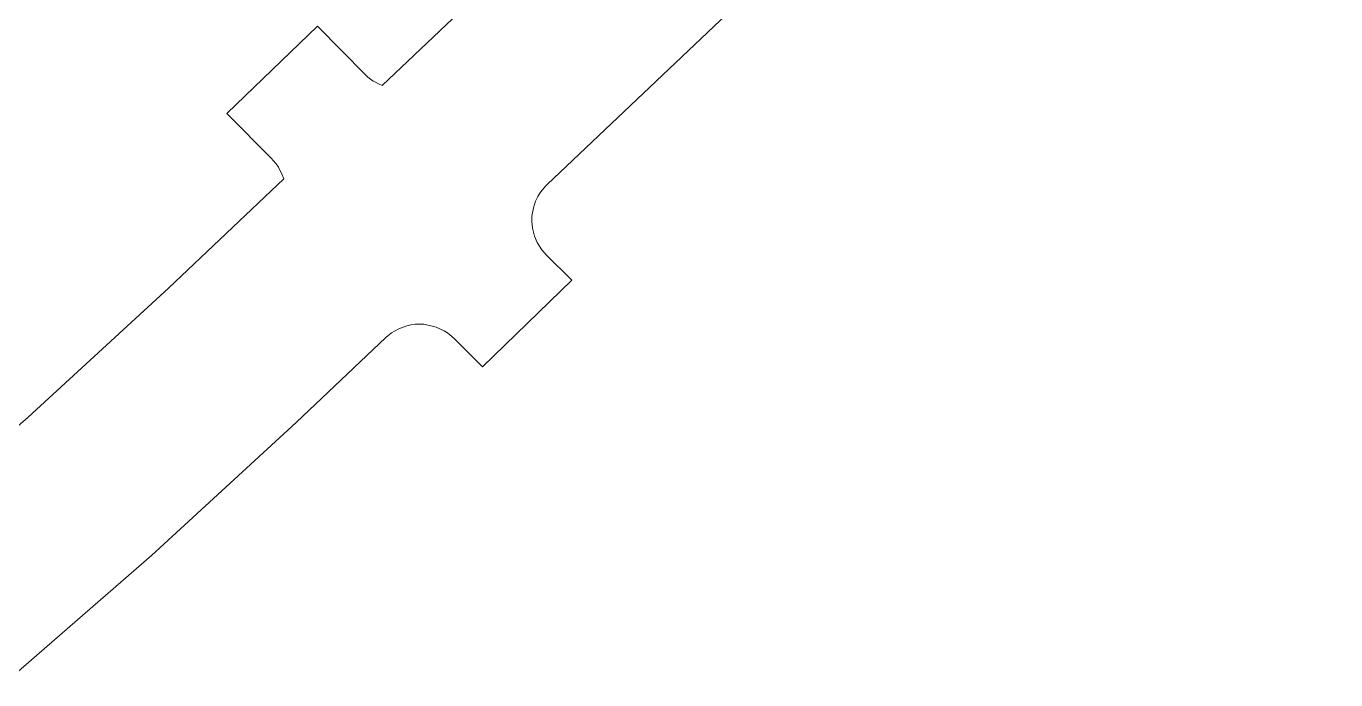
# Model space of a CAD drawing. Header units: inches. Extents: x 704148 to 723432, y 7075344 to 7101810.
# Drawn here: x 714082.4 to 714202.6, y 7086586.4 to 7086646.4 of the extents above; entities that cross this region are included whole.
import ezdxf

# ---------------------------------------------------------------- set-up
doc = ezdxf.new("R2010")
doc.units = ezdxf.units.IN
doc.header["$MEASUREMENT"] = 0
doc.layers.add('gisdb.gisadmin', color=7, linetype='Continuous', lineweight=9, true_color=0xccf5fc)

msp = doc.modelspace()

# ---------------------------------------------------------------- linework, layer by layer
at = {"layer": 'gisdb.gisadmin'}
for points in [[(714069.3844, 7086599.0245), (714082.6072, 7086610.4866), (714095.4845, 7086622.3357), (714106.0525, 7086632.3532), (714105.9209, 7086632.7231), (714105.5638, 7086633.4215), (714105.341, 7086633.7447), (714105.0909, 7086634.0473), (714104.9402, 7086634.2062), (714100.8267, 7086638.3385), (714109.1355, 7086646.3597), (714113.5365, 7086641.8823), (714113.7656, 7086641.6787), (714114.0081, 7086641.4912), (714114.2628, 7086641.3207), (714114.3944, 7086641.242), (714114.8041, 7086641.0335), (714115.0881, 7086640.9182), (714190.8806, 7086712.763)], [(714202.5758, 7086700.4252), (714130.2144, 7086631.8328), (714130.1027, 7086631.7235), (714130.1028, 7086631.7232), (714129.6052, 7086631.121), (714129.3595, 7086630.7214), (714129.1567, 7086630.2984), (714128.9568, 7086629.7059), (714128.8254, 7086628.9359), (714128.8113, 7086628.467), (714128.8686, 7086627.8443), (714129.0605, 7086627.087), (714129.3067, 7086626.5123), (714129.7223, 7086625.8508), (714130.1335, 7086625.3797), (714132.4727, 7086623.0481), (714124.2945, 7086615.107), (714121.6883, 7086617.7145), (714121.0875, 7086618.2189), (714120.7565, 7086618.4299), (714120.0456, 7086618.7616), (714118.8988, 7086619.0161), (714118.1144, 7086619.0163), (714117.7252, 7086618.9652), (714117.3419, 7086618.8803), (714116.6047, 7086618.6122), (714115.9253, 7086618.2201), (714115.4097, 7086617.7992), (714107.1797, 7086609.9978), (714093.9316, 7086597.8075), (714080.7909, 7086586.4166)]]:
    msp.add_lwpolyline(points, dxfattribs=at)

doc.saveas('drawing.dxf')
